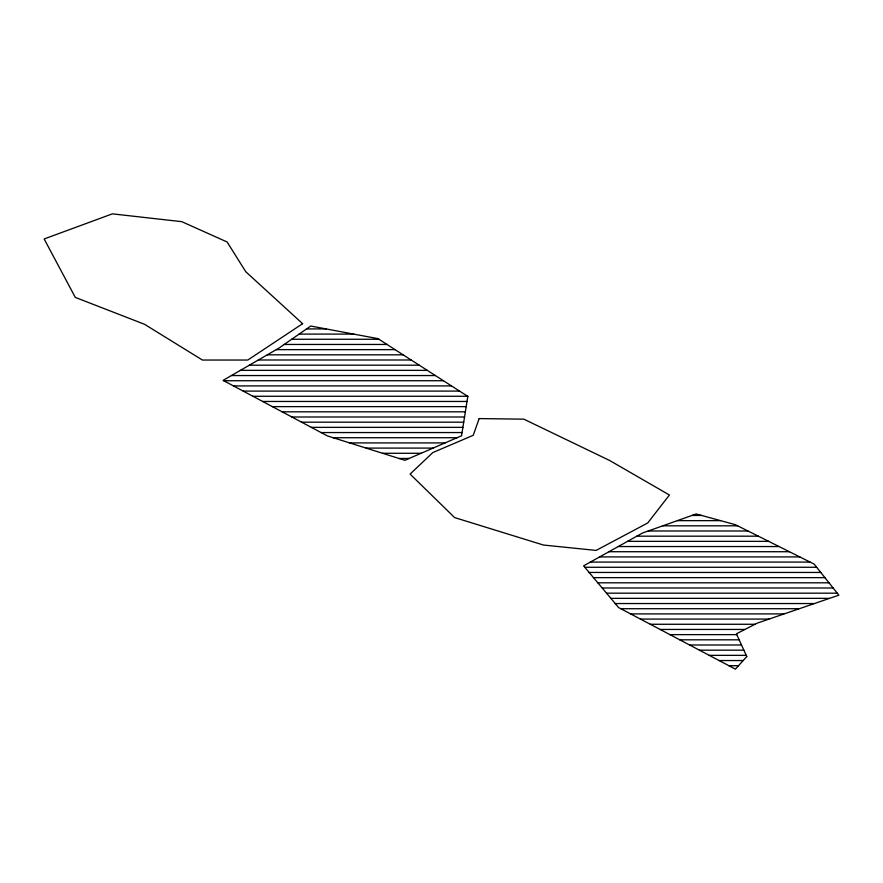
<?xml version="1.0" encoding="UTF-8"?>
<svg xmlns="http://www.w3.org/2000/svg" width="883" height="883" viewBox="0 0 883 883"><rect width="100%" height="100%" fill="white"/><g stroke="black" fill="none" stroke-linecap="round" stroke-linejoin="round"><path stroke-width="1.32" d="M306.6 328.918L326.059 328.918M299.138 334.094L353.686 334.094M291.666 339.271L378.928 339.271M284.205 344.458L386.986 344.458M276.302 349.635L395.054 349.635M267.317 354.823L403.112 354.823M258.344 359.999L411.18 359.999M249.37 365.187L419.237 365.187M240.397 370.363L427.306 370.363M231.423 375.551L435.374 375.551M223.73 380.728L443.432 380.728M233.465 385.915L451.5 385.915M243.2 391.092L459.557 391.092M252.935 396.279L467.626 396.279M262.659 401.456L467.019 401.456M272.394 406.633L466.191 406.633M282.13 411.82L465.374 411.82M291.865 416.997L464.546 416.997M301.6 422.184L463.718 422.184M311.335 427.361L462.902 427.361M321.07 432.549L462.074 432.549M333.189 437.725L457.063 437.725M349.635 442.913L445.087 442.913M366.07 448.089L433.111 448.089M382.516 453.277L421.125 453.277M398.961 458.454L409.149 458.454M691.963 515.451L701.599 515.451M677.371 520.639L720.528 520.639M662.78 525.815L737.636 525.815M648.199 530.992L747.989 530.992M636.831 536.18L758.342 536.18M627.537 541.356L768.707 541.356M618.243 546.544L779.06 546.544M608.95 551.72L789.413 551.72M599.656 556.908L799.766 556.908M590.352 562.085L810.119 562.085M584.789 567.272L816.665 567.272M589.138 572.449L820.782 572.449M593.486 577.637L824.899 577.637M597.835 582.813L829.027 582.813M602.184 587.99L833.144 587.99M606.544 593.177L837.261 593.177M610.893 598.354L829.303 598.354M615.241 603.542L813.784 603.542M620.793 608.718L798.828 608.718M630.628 613.906L783.872 613.906M640.451 619.082L768.916 619.082M650.285 624.27L755.031 624.27M660.12 629.447L744.921 629.447M669.943 634.634L736.786 634.634M679.778 639.811L739.148 639.811M689.601 644.998L741.51 644.998M699.435 650.175L743.861 650.175M709.259 655.352L746.223 655.352M719.093 660.539L743.177 660.539M728.928 665.716L738.508 665.716M467.824 396.401L461.555 435.783L404.856 460.308L327.328 435.882L223.068 380.374L278.918 348.123L310.739 326.037L377.946 338.642L467.824 396.401M479.16 418.586L473.233 435.297L432.78 452.593L410.098 474.094L454.613 517.581L543.486 545.043L596.124 550.418L647.747 522.957L669.413 494.999L609.491 460.407L523.851 419.171L479.16 418.586M746.764 656.544L735.429 669.148L618.63 607.581L583.597 565.86L642.504 533.023L696.157 513.961L735.429 524.712L814.137 564.094L838.85 595.175L757.261 623.122L736.411 633.806L746.764 656.544M302.615 323.697L247.781 360.043L202.417 360.043L144.525 324.282L75.298 297.405L44.15 238.962L112.362 213.852L181.766 221.666L227.13 241.997L245.75 271.699L302.615 323.697"/></g></svg>
